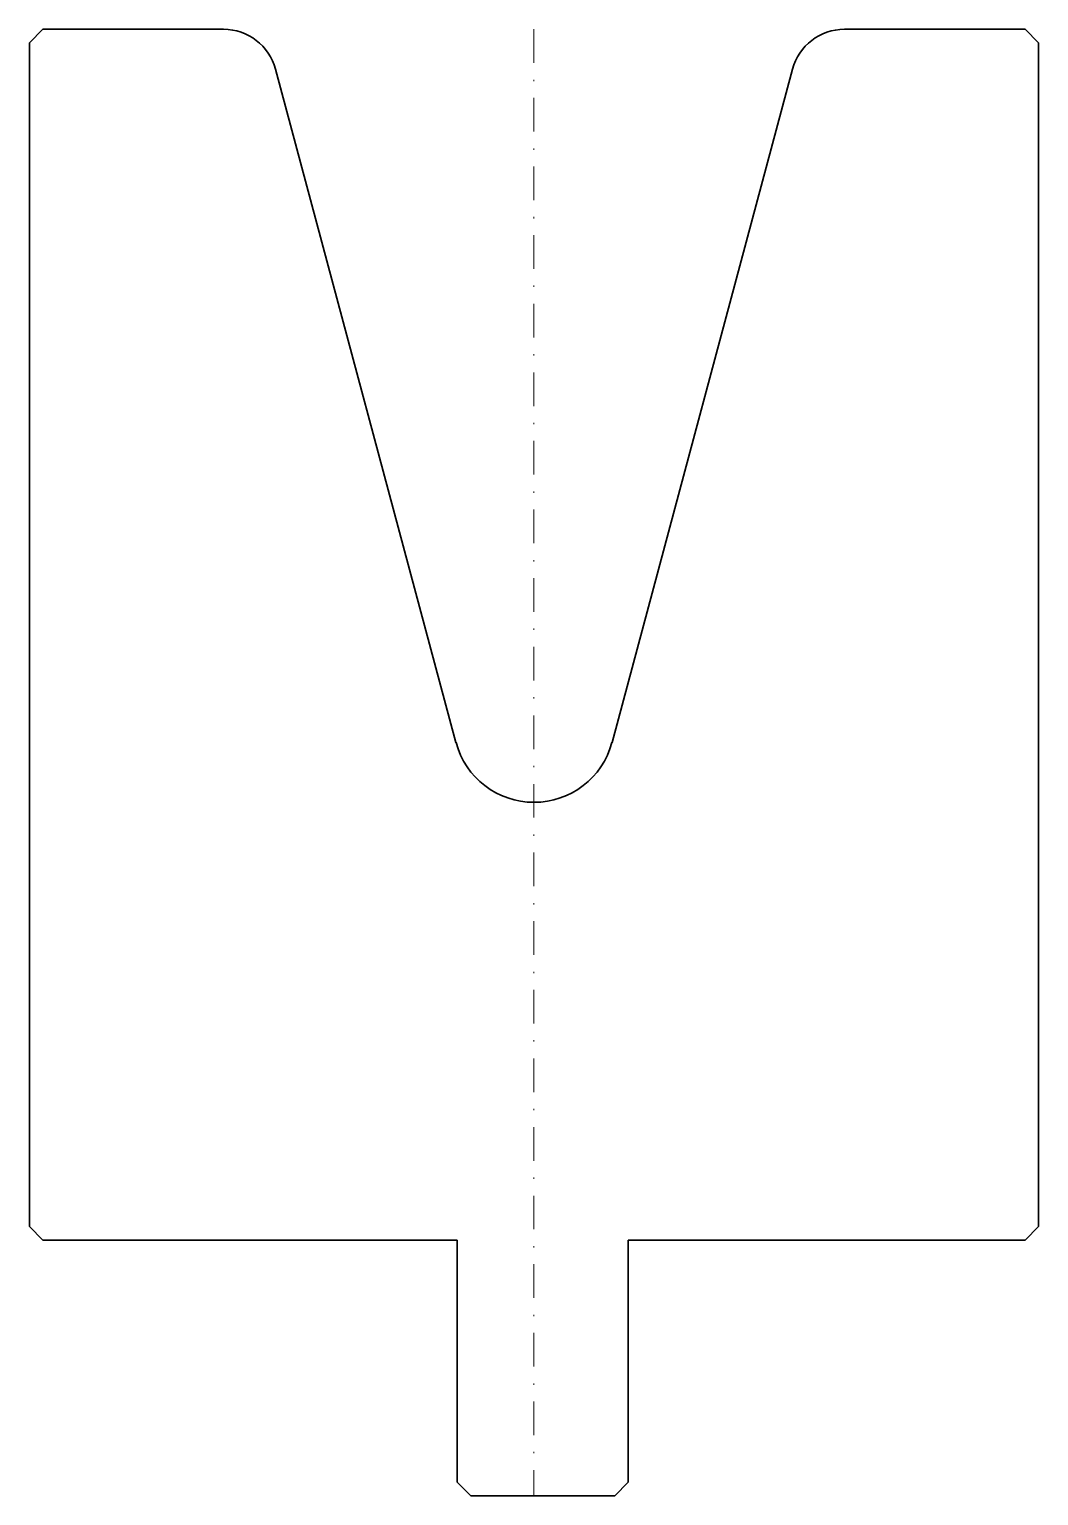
# Model space of a CAD drawing. Header units: millimetres. Extents: x -38 to 38, y -109 to 0.
import ezdxf

# ---------------------------------------------------------------- set-up
doc = ezdxf.new("R2010")
doc.units = ezdxf.units.MM
doc.header["$LTSCALE"] = 5
doc.linetypes.add('AUSGEZOGEN', pattern=[0])
doc.linetypes.add('DASHDOT', pattern=[1, 0.5, -0.25, 0, -0.25])
doc.layers.add('2', color=7, linetype='Continuous')

msp = doc.modelspace()

# ---------------------------------------------------------------- linework, layer by layer
at = {"layer": '2', "color": 7, "linetype": 'AUSGEZOGEN', "lineweight": 35}
for p, q in [((-37.5, -1), (-36.5, 0)), ((-36.5, 0), (-23.07, 0)), ((23.07, 0), (36.5, 0)), ((36.5, 0), (37.5, -1)), ((-37.5, -89), (-37.5, -1)), ((37.5, -1), (37.5, -89)), ((-19.21, -2.96), (-5.8, -53.01)), ((5.8, -53.01), (19.21, -2.96)), ((-36.5, -90), (-37.5, -89)), ((37.5, -89), (36.5, -90)), ((-5.7, -90), (-36.5, -90)), ((-5.7, -108), (-5.7, -90)), ((36.5, -90), (7, -90)), ((7, -90), (7, -108)), ((-4.7, -109), (-5.7, -108)), ((6, -109), (-4.7, -109)), ((7, -108), (6, -109))]:
    msp.add_line(p, q, dxfattribs=at)
at = {"layer": '2', "color": 7, "linetype": 'DASHDOT', "lineweight": 18}
msp.add_line((0, 0), (0, -109), dxfattribs=at)
at = {"layer": '2', "color": 7, "linetype": 'AUSGEZOGEN', "lineweight": 35}
for centre, radius, start, end in [((23.07, -4), 4, 90, 165), ((-23.07, -4), 4, 15, 90), ((0, -51.46), 6, 195, 345)]:
    msp.add_arc(centre, radius, start, end, dxfattribs=at)

doc.saveas('drawing.dxf')
